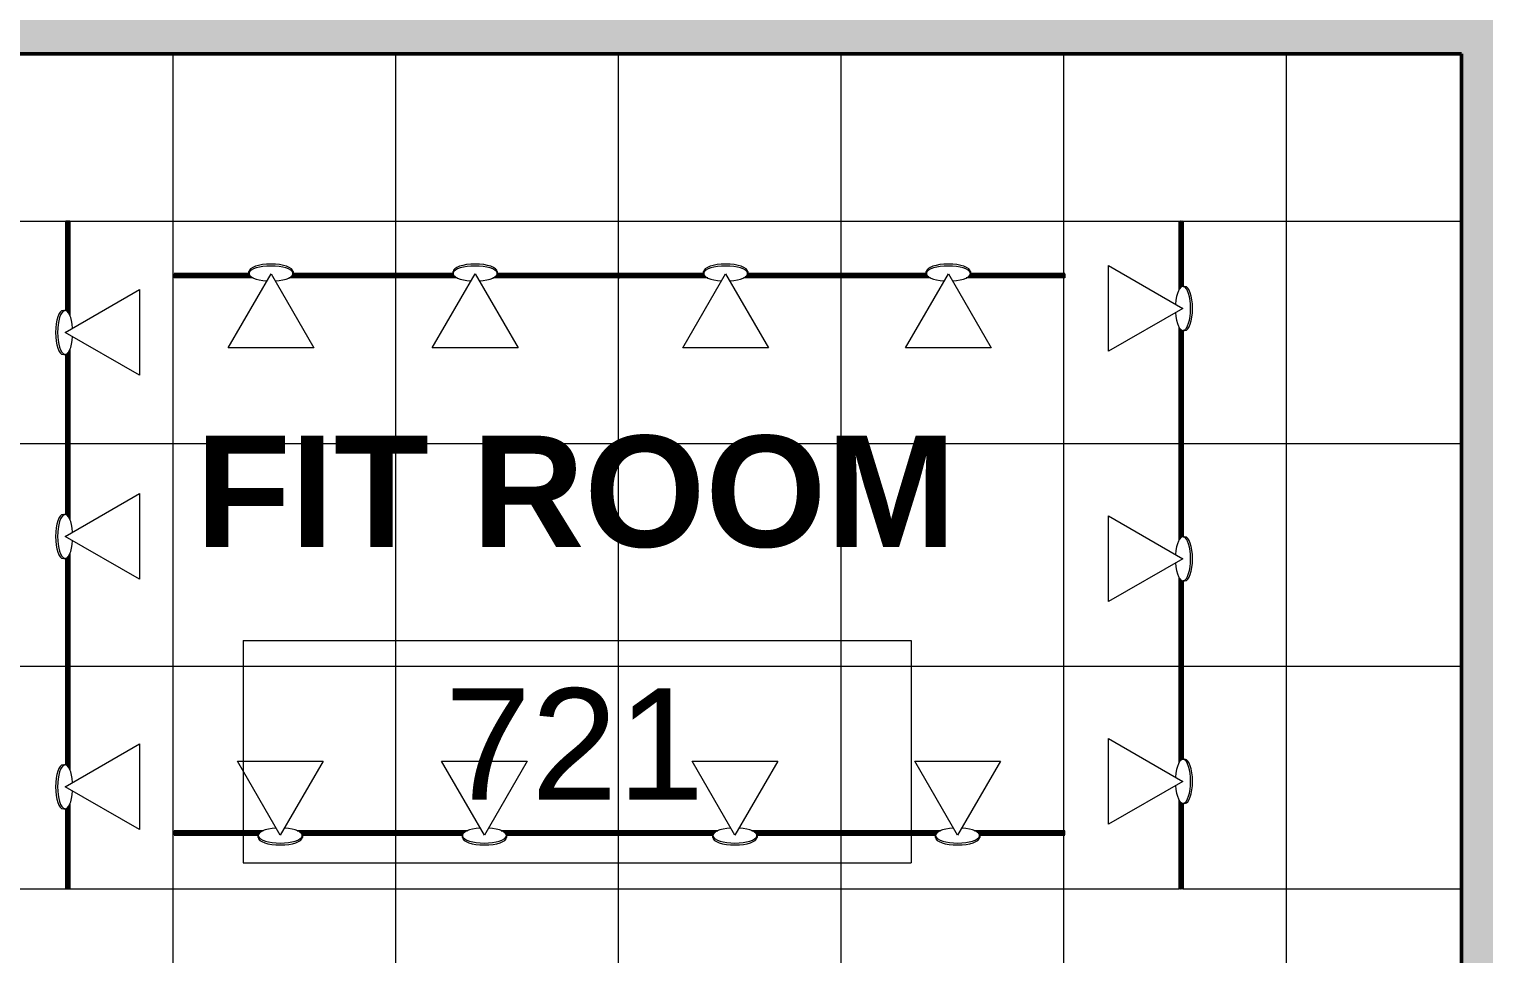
# Model space of a CAD drawing. Header units: inches. Extents: x -956 to 1409, y -1120 to 895.
# Drawn here: x -284.1 to -127.3, y 57.8 to 157.5 of the extents above; entities that cross this region are included whole.
import ezdxf

# ---------------------------------------------------------------- set-up
doc = ezdxf.new("R2010")
doc.units = ezdxf.units.IN
doc.header["$MEASUREMENT"] = 0
for name, color, linetype, lineweight in [('A-AREA-IDEN', 2, 'Continuous', 9), ('A-CLNG-PATT', 13, 'Continuous', 13), ('A-WALL-PATT', 111, 'Continuous', 13), ('E-LITE-EQPM', 33, 'Continuous', 9), ('I-WALL', 2, 'Continuous', 13)]:
    doc.layers.add(name, color=color, linetype=linetype, lineweight=lineweight)
doc.styles.add('Arial_2', font='arial.ttf', dxfattribs={"height": 12})
doc.styles.add('Arial_B', font='arialbd.ttf', dxfattribs={"height": 12})

# ---------------------------------------------------------------- blocks, each defined once
blk = doc.blocks.new('Lighting - Track - Flexible_Cooper_Halo_LF4_ LF8 - Lighting - Track - Flexible_Cooper_Halo_LF4-V2-7TH FLOOR TELECOM RCP')
at = {"layer": 'E-LITE-EQPM', "color": 9}
for p, q in [((-24, 0.23), (-24, 0.23)), ((-16.58, 0.23), (-24, 0.23)), ((-16.6, 0.22), (-24, 0.22)), ((-24, 0.22), (-24, -0.22)), ((-24, 0.22), (-24, 0.22)), ((-24, 0.08), (-24, 0.11)), ((-16.75, 0.11), (-24, 0.11)), ((-16.79, 0.08), (-24, 0.08)), ((-24, 0.03), (-16.85, 0.03)), ((10.42, 0.23), (-12.61, 0.23)), ((10.4, 0.22), (-12.59, 0.22)), ((10.25, 0.11), (-12.43, 0.11)), ((10.21, 0.08), (-12.4, 0.08)), ((-12.34, 0.03), (10.15, 0.03)), ((24, 0.23), (14.39, 0.23)), ((24, 0.22), (14.41, 0.22)), ((24, 0.11), (14.57, 0.11)), ((24, 0.08), (14.6, 0.08)), ((14.66, 0.03), (24, 0.03)), ((24, 0.23), (24, 0.23)), ((24, -0.22), (24, 0.22)), ((24, 0.22), (24, 0.22)), ((24, 0.11), (24, 0.08)), ((-16.9, -0.03), (-24, -0.03)), ((-24, -0.11), (-24, -0.08)), ((-16.92, -0.08), (-24, -0.08)), ((-24, -0.11), (-16.93, -0.11)), ((-24, -0.22), (-16.96, -0.22)), ((-24, -0.22), (-24, -0.22)), ((-24, -0.23), (-24, -0.23)), ((-16.96, -0.23), (-24, -0.23)), ((10.1, -0.03), (-12.29, -0.03)), ((10.08, -0.08), (-12.27, -0.08)), ((-12.26, -0.11), (10.07, -0.11)), ((-12.22, -0.22), (10.04, -0.22)), ((10.04, -0.23), (-12.22, -0.23)), ((24, -0.03), (14.71, -0.03)), ((24, -0.08), (14.73, -0.08)), ((14.74, -0.11), (24, -0.11)), ((14.78, -0.22), (24, -0.22)), ((24, -0.23), (14.78, -0.23)), ((24, -0.08), (24, -0.11)), ((24, -0.22), (24, -0.22)), ((24, -0.23), (24, -0.23))]:
    blk.add_line(p, q, dxfattribs=at)
blk = doc.blocks.new('Lighting - Track - Flexible_Cooper_Halo_LF4_ LF8 - Lighting - Track - Flexible_Cooper_Halo_LF2-3261430-7TH FLOOR TELECOM RCP')
at = {"layer": 'E-LITE-EQPM', "color": 9}
for p, q in [((-12, 0.23), (-12, 0.23)), ((-1.58, 0.23), (-12, 0.23)), ((-1.6, 0.22), (-12, 0.22)), ((-12, 0.22), (-12, -0.22)), ((-12, 0.22), (-12, 0.22)), ((-12, 0.08), (-12, 0.11)), ((-1.75, 0.11), (-12, 0.11)), ((-1.79, 0.08), (-12, 0.08)), ((-12, 0.03), (-1.85, 0.03)), ((12, 0.23), (2.39, 0.23)), ((12, 0.22), (2.41, 0.22)), ((12, 0.11), (2.57, 0.11)), ((12, 0.08), (2.6, 0.08)), ((2.66, 0.03), (12, 0.03)), ((12, 0.23), (12, 0.23)), ((12, -0.22), (12, 0.22)), ((12, 0.22), (12, 0.22)), ((12, 0.11), (12, 0.08)), ((-1.9, -0.03), (-12, -0.03)), ((-12, -0.11), (-12, -0.08)), ((-1.92, -0.08), (-12, -0.08)), ((-12, -0.11), (-1.93, -0.11)), ((-12, -0.22), (-1.96, -0.22)), ((-12, -0.22), (-12, -0.22)), ((-12, -0.23), (-12, -0.23)), ((-1.96, -0.23), (-12, -0.23)), ((12, -0.03), (2.71, -0.03)), ((12, -0.08), (2.73, -0.08)), ((2.74, -0.11), (12, -0.11)), ((2.78, -0.22), (12, -0.22)), ((12, -0.23), (2.78, -0.23)), ((12, -0.08), (12, -0.11)), ((12, -0.22), (12, -0.22)), ((12, -0.23), (12, -0.23))]:
    blk.add_line(p, q, dxfattribs=at)
blk = doc.blocks.new('Lighting - Track - Flexible_Cooper_Halo_LF4_ LF8 - Lighting - Track - Flexible_Cooper_Halo_LF2-3511984-7TH FLOOR TELECOM RCP')
at = {"layer": 'E-LITE-EQPM', "color": 9}
for p, q in [((-12, 0.23), (-12, 0.23)), ((-12, 0.23), (-2.35, 0.23)), ((-12, 0.22), (-2.35, 0.22)), ((-12, -0.22), (-12, 0.22)), ((-12, 0.22), (-12, 0.22)), ((-12, 0.08), (-12, 0.11)), ((-2.31, 0.11), (-12, 0.11)), ((-12, 0.08), (-2.3, 0.08)), ((-12, 0.03), (-2.24, 0.03)), ((2.24, 0.03), (12, 0.03)), ((2.3, 0.08), (12, 0.08)), ((12, 0.11), (2.31, 0.11)), ((2.35, 0.23), (12, 0.23)), ((2.35, 0.22), (12, 0.22)), ((12, 0.23), (12, 0.23)), ((12, 0.22), (12, -0.22)), ((12, 0.22), (12, 0.22)), ((12, 0.11), (12, 0.08)), ((-2.17, -0.03), (-12, -0.03)), ((-12, -0.11), (-12, -0.08)), ((-12, -0.08), (-2.11, -0.08)), ((-12, -0.11), (-2.06, -0.11)), ((-1.84, -0.22), (-12, -0.22)), ((-12, -0.22), (-12, -0.22)), ((-12, -0.23), (-12, -0.23)), ((-12, -0.23), (-1.83, -0.23)), ((1.83, -0.23), (12, -0.23)), ((12, -0.22), (1.84, -0.22)), ((2.07, -0.11), (12, -0.11)), ((2.11, -0.08), (12, -0.08)), ((12, -0.03), (2.17, -0.03)), ((12, -0.08), (12, -0.11)), ((12, -0.22), (12, -0.22)), ((12, -0.23), (12, -0.23))]:
    blk.add_line(p, q, dxfattribs=at)
blk = doc.blocks.new('Lighting - Track - Flexible_Cooper_Halo_LF4_ LF8 - Lighting - Track - Flexible_Cooper_Halo_LF4-V50-7TH FLOOR TELECOM RCP')
at = {"layer": 'E-LITE-EQPM', "color": 9}
for p, q in [((-24, 0.23), (-24, 0.23)), ((-24, 0.23), (-16.35, 0.23)), ((-24, 0.22), (-16.35, 0.22)), ((-24, -0.22), (-24, 0.22)), ((-24, 0.22), (-24, 0.22)), ((-24, 0.08), (-24, 0.11)), ((-16.31, 0.11), (-24, 0.11)), ((-24, 0.08), (-16.3, 0.08)), ((-24, 0.03), (-16.24, 0.03)), ((-11.76, 0.03), (10.76, 0.03)), ((-11.7, 0.08), (10.7, 0.08)), ((10.69, 0.11), (-11.69, 0.11)), ((-11.65, 0.23), (10.65, 0.23)), ((-11.65, 0.22), (10.65, 0.22)), ((15.24, 0.03), (24, 0.03)), ((15.3, 0.08), (24, 0.08)), ((24, 0.11), (15.31, 0.11)), ((15.35, 0.23), (24, 0.23)), ((15.35, 0.22), (24, 0.22)), ((24, 0.23), (24, 0.23)), ((24, 0.22), (24, -0.22)), ((24, 0.22), (24, 0.22)), ((24, 0.11), (24, 0.08)), ((-16.17, -0.03), (-24, -0.03)), ((-24, -0.11), (-24, -0.08)), ((-24, -0.08), (-16.11, -0.08)), ((-24, -0.11), (-16.06, -0.11)), ((-15.84, -0.22), (-24, -0.22)), ((-24, -0.22), (-24, -0.22)), ((-24, -0.23), (-24, -0.23)), ((-24, -0.23), (-15.83, -0.23)), ((-12.17, -0.23), (11.17, -0.23)), ((11.16, -0.22), (-12.16, -0.22)), ((-11.93, -0.11), (10.94, -0.11)), ((-11.89, -0.08), (10.86, -0.08)), ((10.83, -0.03), (-11.83, -0.03)), ((14.83, -0.23), (24, -0.23)), ((24, -0.22), (14.84, -0.22)), ((15.07, -0.11), (24, -0.11)), ((15.11, -0.08), (24, -0.08)), ((24, -0.03), (15.17, -0.03)), ((24, -0.08), (24, -0.11)), ((24, -0.22), (24, -0.22)), ((24, -0.23), (24, -0.23))]:
    blk.add_line(p, q, dxfattribs=at)
blk = doc.blocks.new('Lighting - Track Head - Spot - Lighting - Track Head - Spot-5499911-7TH FLOOR TELECOM RCP')
at = {"layer": 'E-LITE-EQPM', "color": 9}
for p, q in [((-8, 4.62), (0, 0)), ((-8, -4.62), (-8, 4.62)), ((0.02, 2.38), (0.23, 2.38)), ((0, 0), (-8, -4.62)), ((0.23, -2.38), (0.02, -2.38))]:
    blk.add_line(p, q, dxfattribs=at)
for centre, start_param, end_param in [((0.02, 0), 4.712389, 7.664978), ((0.23, 0), 4.712389, 6.283185), ((0.02, 0), 1.7598, 4.712389), ((0.23, 0), 3.141593, 4.712389)]:
    blk.add_ellipse(centre, major_axis=(0, 2.38), ratio=0.34202, start_param=start_param, end_param=end_param, dxfattribs=at)
blk = doc.blocks.new('Lighting - Track - Flexible_Cooper_Halo_LF4_ LF8 - Lighting - Track - Flexible_Cooper_Halo_LF4-V51-7TH FLOOR TELECOM RCP')
at = {"layer": 'E-LITE-EQPM', "color": 9}
for p, q in [((-24, 0.23), (-24, 0.23)), ((-15.47, 0.23), (-24, 0.23)), ((-15.49, 0.22), (-24, 0.22)), ((-24, 0.22), (-24, -0.22)), ((-24, 0.22), (-24, 0.22)), ((-24, 0.08), (-24, 0.11)), ((-15.67, 0.11), (-24, 0.11)), ((-15.71, 0.08), (-24, 0.08)), ((-24, 0.03), (-15.77, 0.03)), ((6.53, 0.23), (-11.64, 0.23)), ((6.51, 0.22), (-11.62, 0.22)), ((6.33, 0.11), (-11.43, 0.11)), ((6.29, 0.08), (-11.39, 0.08)), ((-11.33, 0.03), (6.23, 0.03)), ((24, 0.23), (10.36, 0.23)), ((24, 0.22), (10.38, 0.22)), ((24, 0.11), (10.57, 0.11)), ((24, 0.08), (10.61, 0.08)), ((10.67, 0.03), (24, 0.03)), ((24, 0.23), (24, 0.23)), ((24, -0.22), (24, 0.22)), ((24, 0.22), (24, 0.22)), ((24, 0.11), (24, 0.08)), ((-15.84, -0.03), (-24, -0.03)), ((-24, -0.11), (-24, -0.08)), ((-15.86, -0.08), (-24, -0.08)), ((-24, -0.11), (-15.88, -0.11)), ((-24, -0.22), (-15.92, -0.22)), ((-24, -0.22), (-24, -0.22)), ((-24, -0.23), (-24, -0.23)), ((-15.92, -0.23), (-24, -0.23)), ((6.16, -0.03), (-11.26, -0.03)), ((6.14, -0.08), (-11.24, -0.08)), ((-11.23, -0.11), (6.12, -0.11)), ((-11.19, -0.22), (6.08, -0.22)), ((6.08, -0.23), (-11.19, -0.23)), ((24, -0.03), (10.74, -0.03)), ((24, -0.08), (10.76, -0.08)), ((10.77, -0.11), (24, -0.11)), ((10.81, -0.22), (24, -0.22)), ((24, -0.23), (10.81, -0.23)), ((24, -0.08), (24, -0.11)), ((24, -0.22), (24, -0.22)), ((24, -0.23), (24, -0.23))]:
    blk.add_line(p, q, dxfattribs=at)
blk = doc.blocks.new('Lighting - Track - Flexible_Cooper_Halo_LF4_ LF8 - Lighting - Track - Flexible_Cooper_Halo_LF4-V52-7TH FLOOR TELECOM RCP')
at = {"layer": 'E-LITE-EQPM', "color": 9}
for p, q in [((-24, 0.23), (-24, 0.23)), ((-14.47, 0.23), (-24, 0.23)), ((-23.96, 0.23), (-24, 0.23)), ((-23.96, 0.23), (-24, 0.23)), ((-14.49, 0.22), (-24, 0.22)), ((-24, 0.22), (-24, -0.22)), ((-24, 0.22), (-24, 0.22)), ((-24, 0.22), (-23.96, 0.22)), ((-23.96, 0.22), (-24, 0.22)), ((-23.96, 0.22), (-24, 0.22)), ((-24, 0.08), (-24, 0.11)), ((-14.67, 0.11), (-24, 0.11)), ((-14.71, 0.08), (-24, 0.08)), ((-24, 0.03), (-14.77, 0.03)), ((9.53, 0.23), (-10.64, 0.23)), ((9.51, 0.22), (-10.62, 0.22)), ((9.33, 0.11), (-10.43, 0.11)), ((9.29, 0.08), (-10.39, 0.08)), ((-10.33, 0.03), (9.23, 0.03)), ((24, 0.23), (13.36, 0.23)), ((24, 0.22), (13.38, 0.22)), ((24, 0.11), (13.57, 0.11)), ((24, 0.08), (13.61, 0.08)), ((13.67, 0.03), (24, 0.03)), ((24, 0.23), (24, 0.23)), ((24, -0.22), (24, 0.22)), ((24, 0.22), (24, 0.22)), ((24, 0.11), (24, 0.08)), ((-14.84, -0.03), (-24, -0.03)), ((-24, -0.11), (-24, -0.08)), ((-14.86, -0.08), (-24, -0.08)), ((-24, -0.11), (-14.88, -0.11)), ((-24, -0.22), (-14.92, -0.22)), ((-24, -0.22), (-24, -0.22)), ((-24, -0.22), (-23.96, -0.22)), ((-23.96, -0.22), (-24, -0.22)), ((-24, -0.23), (-24, -0.23)), ((-23.96, -0.23), (-24, -0.23)), ((-23.96, -0.23), (-24, -0.23)), ((-14.92, -0.23), (-24, -0.23)), ((9.16, -0.03), (-10.26, -0.03)), ((9.14, -0.08), (-10.24, -0.08)), ((-10.23, -0.11), (9.12, -0.11)), ((-10.19, -0.22), (9.08, -0.22)), ((9.08, -0.23), (-10.19, -0.23)), ((24, -0.03), (13.74, -0.03)), ((24, -0.08), (13.76, -0.08)), ((13.77, -0.11), (24, -0.11)), ((13.81, -0.22), (24, -0.22)), ((24, -0.23), (13.81, -0.23)), ((24, -0.08), (24, -0.11)), ((24, -0.22), (24, -0.22)), ((24, -0.23), (24, -0.23))]:
    blk.add_line(p, q, dxfattribs=at)
blk = doc.blocks.new('Lighting - Track - Flexible_Cooper_Halo_LF4_ LF8 - Lighting - Track - Flexible_Cooper_Halo_LF4-V53-7TH FLOOR TELECOM RCP')
at = {"layer": 'E-LITE-EQPM', "color": 9}
for p, q in [((-24, 0.23), (-24, 0.23)), ((-24, 0.23), (-14.91, 0.23)), ((-24, 0.22), (-14.91, 0.22)), ((-24, -0.22), (-24, 0.22)), ((-24, 0.22), (-24, 0.22)), ((-24, 0.08), (-24, 0.11)), ((-14.87, 0.11), (-24, 0.11)), ((-24, 0.08), (-14.85, 0.08)), ((-24, 0.03), (-14.8, 0.03)), ((-10.32, 0.03), (7.2, 0.03)), ((-10.26, 0.08), (7.15, 0.08)), ((7.13, 0.11), (-10.25, 0.11)), ((-10.21, 0.22), (7.09, 0.22)), ((-10.2, 0.23), (7.09, 0.23)), ((11.68, 0.03), (24, 0.03)), ((11.74, 0.08), (24, 0.08)), ((24, 0.11), (11.75, 0.11)), ((11.79, 0.22), (24, 0.22)), ((11.8, 0.23), (24, 0.23)), ((24, 0.23), (24, 0.23)), ((24, 0.22), (24, -0.22)), ((24, 0.22), (24, 0.22)), ((24, 0.11), (24, 0.08)), ((-14.73, -0.03), (-24, -0.03)), ((-24, -0.11), (-24, -0.08)), ((-24, -0.08), (-14.67, -0.08)), ((-24, -0.11), (-14.61, -0.11)), ((-14.4, -0.22), (-24, -0.22)), ((-24, -0.22), (-24, -0.22)), ((-24, -0.23), (-24, -0.23)), ((-24, -0.23), (-14.38, -0.23)), ((-10.73, -0.23), (7.62, -0.23)), ((7.6, -0.22), (-10.72, -0.22)), ((-10.49, -0.11), (7.39, -0.11)), ((-10.45, -0.08), (7.33, -0.08)), ((7.27, -0.03), (-10.39, -0.03)), ((11.27, -0.23), (24, -0.23)), ((24, -0.22), (11.28, -0.22)), ((11.51, -0.11), (24, -0.11)), ((11.55, -0.08), (24, -0.08)), ((24, -0.03), (11.61, -0.03)), ((24, -0.08), (24, -0.11)), ((24, -0.22), (24, -0.22)), ((24, -0.23), (24, -0.23))]:
    blk.add_line(p, q, dxfattribs=at)
blk = doc.blocks.new('Lighting - Track - Flexible_Cooper_Halo_LF4_ LF8 - Lighting - Track - Flexible_Cooper_Halo_LF4-V54-7TH FLOOR TELECOM RCP')
at = {"layer": 'E-LITE-EQPM', "color": 9}
for p, q in [((-24, 0.23), (-24, 0.23)), ((-24, 0.23), (-23.96, 0.23)), ((-24, 0.23), (-23.96, 0.23)), ((-24, 0.23), (-13.91, 0.23)), ((-24, 0.22), (-13.91, 0.22)), ((-24, -0.22), (-24, 0.22)), ((-24, 0.22), (-24, 0.22)), ((-23.96, 0.22), (-24, 0.22)), ((-24, 0.22), (-23.96, 0.22)), ((-24, 0.08), (-24, 0.11)), ((-13.87, 0.11), (-24, 0.11)), ((-24, 0.08), (-13.85, 0.08)), ((-24, 0.03), (-13.8, 0.03)), ((-9.32, 0.03), (10.2, 0.03)), ((-9.26, 0.08), (10.15, 0.08)), ((10.13, 0.11), (-9.25, 0.11)), ((-9.21, 0.22), (10.09, 0.22)), ((-9.2, 0.23), (10.09, 0.23)), ((14.68, 0.03), (24, 0.03)), ((14.74, 0.08), (24, 0.08)), ((24, 0.11), (14.75, 0.11)), ((14.79, 0.22), (24, 0.22)), ((14.8, 0.23), (24, 0.23)), ((24, 0.23), (24, 0.23)), ((24, 0.22), (24, -0.22)), ((24, 0.22), (24, 0.22)), ((24, 0.11), (24, 0.08)), ((-13.73, -0.03), (-24, -0.03)), ((-24, -0.11), (-24, -0.08)), ((-24, -0.08), (-13.67, -0.08)), ((-24, -0.11), (-13.61, -0.11)), ((-13.4, -0.22), (-24, -0.22)), ((-24, -0.22), (-24, -0.22)), ((-23.96, -0.22), (-24, -0.22)), ((-24, -0.22), (-23.96, -0.22)), ((-24, -0.22), (-23.96, -0.22)), ((-24, -0.23), (-24, -0.23)), ((-24, -0.23), (-13.38, -0.23)), ((-24, -0.23), (-23.96, -0.23)), ((-24, -0.23), (-23.96, -0.23)), ((-9.73, -0.23), (10.62, -0.23)), ((10.6, -0.22), (-9.72, -0.22)), ((-9.49, -0.11), (10.39, -0.11)), ((-9.45, -0.08), (10.33, -0.08)), ((10.27, -0.03), (-9.39, -0.03)), ((14.27, -0.23), (24, -0.23)), ((24, -0.22), (14.28, -0.22)), ((14.51, -0.11), (24, -0.11)), ((14.55, -0.08), (24, -0.08)), ((24, -0.03), (14.61, -0.03)), ((24, -0.08), (24, -0.11)), ((24, -0.22), (24, -0.22)), ((24, -0.23), (24, -0.23))]:
    blk.add_line(p, q, dxfattribs=at)
blk = doc.blocks.new('18433_1 - AEO NY - CENTRAL_rvt-1-7TH FLOOR TELECOM RCP')
at = {"layer": 'A-CLNG-PATT'}
h = blk.add_hatch(dxfattribs=at)
h.set_pattern_fill('FP_21', color=253, style=0, pattern_type=2)
h.set_pattern_definition([(0, (427.4, 736.787), (0, -24), []), (270, (427.4, 736.787), (-24, -1e-15), [])])
h.paths.add_polyline_path([(-137.71, 17.26), (-129.71, 17.26), (-129.71, 154.82), (-304.13, 154.82), (-301.6, 154.57), (-299.16, 153.83), (-296.91, 152.63), (-294.94, 151.01), (-293.25, 148.9), (-292.06, 146.6), (-291.37, 144.26), (-291.13, 141.82), (-291.13, 113.82), (-291.38, 111.28), (-292.12, 108.84), (-293.32, 106.6), (-294.94, 104.63), (-297.05, 102.93), (-299.35, 101.75), (-301.73, 101.05), (-304.13, 100.82), (-320.13, 100.82), (-322.67, 101.07), (-325.11, 101.81), (-327.35, 103.01), (-329.32, 104.63), (-331.02, 106.73), (-332.2, 109.03), (-332.89, 111.38), (-333.08, 113.32), (-333.88, 113.32), (-333.88, 113.44), (-333.1, 113.44), (-333.13, 113.82), (-333.13, 115.19), (-333.88, 115.19), (-334.54, 115.41), (-334.95, 116.01), (-334.95, 116.67), (-334.54, 117.23), (-333.88, 117.44), (-333.13, 117.44), (-333.16, 119.19), (-333.88, 119.19), (-334.54, 119.41), (-334.95, 119.97), (-334.95, 120.67), (-334.54, 121.23), (-333.88, 121.44), (-333.13, 121.44), (-333.13, 123.19), (-333.88, 123.19), (-334.54, 123.41), (-334.95, 124.01), (-334.95, 124.67), (-334.54, 125.23), (-333.88, 125.44), (-333.13, 125.44), (-333.13, 137.82), (-331.13, 137.82), (-331.13, 125.44), (-329.88, 125.44), (-329.88, 125.32), (-331.13, 125.32), (-331.13, 123.32), (-329.88, 123.32), (-329.29, 123.13), (-328.93, 122.59), (-328.93, 122.01), (-329.29, 121.51), (-329.88, 121.32), (-331.13, 121.3), (-331.13, 119.32), (-329.88, 119.32), (-329.29, 119.13), (-328.93, 118.59), (-328.93, 118.01), (-329.29, 117.51), (-329.88, 117.32), (-331.13, 117.32), (-331.13, 115.32), (-329.88, 115.32), (-329.29, 115.13), (-328.93, 114.59), (-328.93, 114.01), (-329.29, 113.51), (-329.88, 113.32), (-331.08, 113.32), (-330.89, 111.57), (-330.19, 109.42), (-329.16, 107.57), (-327.91, 106.04), (-326.24, 104.67), (-324.34, 103.66), (-322.06, 103.01), (-320.13, 102.82), (-304.13, 102.82), (-301.89, 103.06), (-299.73, 103.76), (-297.86, 104.8), (-296.35, 106.04), (-294.99, 107.71), (-293.97, 109.61), (-293.34, 111.67), (-293.13, 113.82), (-293.13, 141.82), (-293.37, 144.06), (-294.07, 146.22), (-295.1, 148.07), (-296.35, 149.6), (-298.02, 150.96), (-299.92, 151.98), (-301.99, 152.61), (-304.13, 152.82), (-316.13, 152.82), (-316.13, 154.82), (-335.1, 154.82), (-335.1, 46.88), (-181.71, 46.88), (-181.71, 17.26), (-179.78, 17.26)], flags=0)
h.paths.add_polyline_path([(-159.98, 64.79), (-160.17, 64.79), (-160.17, 74.4), (-160.31, 74.7), (-160.44, 75.19), (-160.55, 75.93), (-167.76, 71.76), (-167.76, 81), (-160.53, 76.82), (-160.52, 77), (-160.34, 77.93), (-160.31, 78.06), (-160.17, 78.4), (-160.17, 98.4), (-160.31, 98.7), (-160.44, 99.19), (-160.55, 99.93), (-167.76, 95.76), (-167.76, 105), (-160.53, 100.82), (-160.52, 101), (-160.44, 101.57), (-160.31, 102.06), (-160.17, 102.4), (-160.17, 125.4), (-160.31, 125.7), (-160.44, 126.19), (-160.55, 126.93), (-167.76, 122.76), (-167.76, 132), (-160.53, 127.82), (-160.52, 128), (-160.44, 128.57), (-160.31, 129.06), (-160.17, 129.4), (-160.16, 136.79), (-159.72, 136.79), (-159.72, 129.76), (-159.42, 129.72), (-159.32, 129.67), (-159.12, 129.44), (-158.92, 128.94), (-158.82, 128.57), (-158.73, 127.68), (-158.73, 127.08), (-158.74, 126.77), (-158.82, 126.19), (-159.03, 125.53), (-159.16, 125.28), (-159.33, 125.08), (-159.53, 125.01), (-159.72, 125.01), (-159.72, 102.76), (-159.42, 102.72), (-159.32, 102.67), (-159.12, 102.44), (-158.92, 101.94), (-158.82, 101.57), (-158.73, 100.68), (-158.73, 100.08), (-158.74, 99.77), (-158.82, 99.19), (-159.03, 98.53), (-159.16, 98.28), (-159.33, 98.08), (-159.53, 98.01), (-159.72, 98.01), (-159.72, 78.76), (-159.42, 78.72), (-159.32, 78.67), (-159.12, 78.44), (-158.92, 77.94), (-158.82, 77.57), (-158.73, 76.68), (-158.73, 76.08), (-158.74, 75.77), (-158.82, 75.19), (-159.03, 74.53), (-159.16, 74.28), (-159.33, 74.08), (-159.53, 74.01), (-159.72, 74.01), (-159.73, 64.79), (-159.97, 64.79)], flags=0)
h.paths.add_polyline_path([(-279.77, 64.79), (-280.17, 64.79), (-280.2, 73.42), (-280.23, 73.41), (-280.54, 73.45), (-280.65, 73.49), (-280.84, 73.73), (-281.04, 74.22), (-281.14, 74.6), (-281.23, 75.48), (-281.23, 76.09), (-281.22, 76.4), (-281.14, 76.97), (-280.93, 77.64), (-280.77, 77.93), (-280.63, 78.09), (-280.44, 78.16), (-280.17, 78.16), (-280.2, 100.42), (-280.23, 100.41), (-280.54, 100.45), (-280.65, 100.49), (-280.84, 100.73), (-281.01, 101.11), (-281.14, 101.6), (-281.22, 102.17), (-281.23, 103.09), (-281.22, 103.4), (-281.14, 103.97), (-280.93, 104.64), (-280.8, 104.89), (-280.63, 105.09), (-280.44, 105.16), (-280.17, 105.16), (-280.2, 122.42), (-280.23, 122.41), (-280.54, 122.45), (-280.65, 122.49), (-280.84, 122.73), (-281.04, 123.22), (-281.14, 123.6), (-281.23, 124.48), (-281.23, 125.09), (-281.22, 125.4), (-281.14, 125.97), (-280.93, 126.64), (-280.8, 126.89), (-280.63, 127.09), (-280.44, 127.16), (-280.17, 127.16), (-280.16, 136.79), (-279.72, 136.79), (-279.72, 126.61), (-279.65, 126.47), (-279.52, 125.97), (-279.42, 125.24), (-272.2, 129.41), (-272.2, 120.17), (-279.44, 124.34), (-279.44, 124.17), (-279.52, 123.6), (-279.72, 122.86), (-279.72, 104.61), (-279.65, 104.47), (-279.51, 103.9), (-279.42, 103.24), (-272.2, 107.41), (-272.2, 98.17), (-279.44, 102.34), (-279.44, 102.17), (-279.52, 101.6), (-279.72, 100.86), (-279.72, 77.61), (-279.65, 77.47), (-279.52, 76.97), (-279.42, 76.24), (-272.2, 80.41), (-272.2, 71.17), (-279.44, 75.34), (-279.44, 75.17), (-279.52, 74.6), (-279.72, 73.86), (-279.73, 64.79), (-279.77, 64.79)], flags=0)
h.paths.add_polyline_path([(-257.03, 69.51), (-257.65, 69.54), (-258.22, 69.62), (-258.89, 69.83), (-259.14, 69.96), (-259.33, 70.13), (-259.41, 70.33), (-259.41, 70.59), (-268.48, 70.6), (-268.48, 71.05), (-258.85, 71.05), (-258.71, 71.11), (-258.22, 71.24), (-257.49, 71.35), (-261.65, 78.56), (-252.41, 78.56), (-256.59, 71.33), (-256.42, 71.32), (-255.85, 71.24), (-255.1, 71.05), (-236.85, 71.05), (-236.71, 71.11), (-236.22, 71.24), (-235.49, 71.35), (-239.65, 78.56), (-230.41, 78.56), (-234.59, 71.33), (-234.42, 71.32), (-233.85, 71.24), (-233.1, 71.05), (-209.85, 71.05), (-209.71, 71.11), (-209.22, 71.24), (-208.49, 71.35), (-212.65, 78.56), (-203.41, 78.56), (-207.59, 71.33), (-207.42, 71.32), (-206.85, 71.24), (-206.1, 71.05), (-185.85, 71.05), (-185.71, 71.11), (-185.22, 71.24), (-184.49, 71.35), (-188.65, 78.56), (-179.41, 78.56), (-183.59, 71.33), (-183.42, 71.32), (-182.85, 71.24), (-182.1, 71.05), (-172.48, 71.04), (-172.48, 70.59), (-181.67, 70.56), (-181.66, 70.53), (-181.7, 70.22), (-181.74, 70.12), (-181.98, 69.92), (-182.47, 69.72), (-182.85, 69.62), (-183.73, 69.53), (-184.34, 69.53), (-184.65, 69.54), (-185.22, 69.62), (-185.89, 69.83), (-186.14, 69.96), (-186.33, 70.13), (-186.41, 70.33), (-186.41, 70.59), (-205.67, 70.56), (-205.66, 70.53), (-205.7, 70.22), (-205.74, 70.12), (-205.98, 69.92), (-206.47, 69.72), (-206.85, 69.62), (-207.73, 69.53), (-208.34, 69.53), (-208.65, 69.54), (-209.22, 69.62), (-209.89, 69.83), (-210.14, 69.96), (-210.33, 70.13), (-210.41, 70.33), (-210.41, 70.59), (-232.67, 70.56), (-232.66, 70.53), (-232.7, 70.22), (-232.74, 70.12), (-232.98, 69.92), (-233.47, 69.72), (-233.85, 69.62), (-234.73, 69.53), (-235.34, 69.53), (-235.65, 69.54), (-236.22, 69.62), (-236.89, 69.83), (-237.14, 69.96), (-237.33, 70.13), (-237.41, 70.33), (-237.41, 70.59), (-254.67, 70.56), (-254.66, 70.53), (-254.7, 70.22), (-254.74, 70.12), (-254.98, 69.92), (-255.47, 69.72), (-255.85, 69.62), (-256.73, 69.53)], flags=0)
h.paths.add_polyline_path([(-331.1, 113.44), (-329.88, 113.44), (-329.37, 113.61), (-329.05, 114.05), (-329.08, 114.63), (-329.37, 115.03), (-329.88, 115.19), (-331.13, 115.19), (-331.13, 113.82)], flags=0)
h.paths.add_polyline_path([(-333.59, 115.32), (-333.13, 115.32), (-333.13, 117.32), (-333.88, 117.32), (-334.47, 117.13), (-334.83, 116.63), (-334.81, 115.97), (-334.47, 115.51), (-333.88, 115.32)], flags=0)
h.paths.add_polyline_path([(-331.13, 117.44), (-329.88, 117.44), (-329.37, 117.61), (-329.05, 118.05), (-329.08, 118.63), (-329.37, 119.03), (-329.88, 119.19), (-331.13, 119.19)], flags=0)
h.paths.add_polyline_path([(-333.88, 119.32), (-333.13, 119.32), (-333.13, 121.32), (-333.88, 121.32), (-334.47, 121.13), (-334.83, 120.63), (-334.81, 119.97), (-334.47, 119.51)], flags=0)
h.paths.add_polyline_path([(-331.13, 121.44), (-329.88, 121.44), (-329.37, 121.61), (-329.05, 122.05), (-329.08, 122.63), (-329.37, 123.03), (-329.88, 123.19), (-331.13, 123.19), (-331.13, 121.51)], flags=0)
h.paths.add_polyline_path([(-325.2, 121.79), (-325.98, 121.89), (-326.7, 122.19), (-327.32, 122.67), (-327.8, 123.29), (-328.1, 124.01), (-328.2, 124.79), (-328.1, 125.56), (-327.8, 126.29), (-327.32, 126.91), (-326.7, 127.39), (-325.98, 127.68), (-325.2, 127.79), (-324.42, 127.68), (-323.7, 127.39), (-323.08, 126.91), (-322.6, 126.29), (-322.3, 125.56), (-322.2, 124.79), (-322.3, 124.01), (-322.6, 123.29), (-323.08, 122.67), (-323.7, 122.19), (-324.42, 121.89)], flags=0)
h.paths.add_polyline_path([(-261.08, 123.12), (-262.65, 123.12), (-258.47, 130.35), (-258.64, 130.36), (-259.22, 130.44), (-260.1, 130.68), (-268.48, 130.68), (-268.48, 131.13), (-260.4, 131.15), (-260.36, 131.46), (-260.32, 131.56), (-260.09, 131.76), (-259.59, 131.96), (-259.22, 132.06), (-258.33, 132.15), (-257.73, 132.15), (-257.41, 132.14), (-256.84, 132.06), (-256.17, 131.85), (-255.92, 131.72), (-255.73, 131.55), (-255.65, 131.35), (-255.65, 131.13), (-238.4, 131.15), (-238.36, 131.46), (-238.32, 131.56), (-238.09, 131.76), (-237.59, 131.96), (-237.22, 132.06), (-236.33, 132.15), (-235.73, 132.15), (-235.41, 132.14), (-234.84, 132.06), (-234.17, 131.85), (-233.92, 131.72), (-233.73, 131.55), (-233.65, 131.35), (-233.65, 131.13), (-211.4, 131.15), (-211.36, 131.46), (-211.32, 131.56), (-211.09, 131.76), (-210.71, 131.93), (-210.22, 132.06), (-209.33, 132.15), (-208.73, 132.15), (-208.41, 132.14), (-207.84, 132.06), (-207.17, 131.85), (-206.92, 131.72), (-206.73, 131.55), (-206.65, 131.35), (-206.65, 131.13), (-187.4, 131.15), (-187.36, 131.46), (-187.32, 131.56), (-187.09, 131.76), (-186.59, 131.96), (-186.22, 132.06), (-185.33, 132.15), (-184.73, 132.15), (-184.41, 132.14), (-183.84, 132.06), (-183.17, 131.85), (-182.92, 131.72), (-182.73, 131.55), (-182.65, 131.35), (-182.65, 131.13), (-172.48, 131.12), (-172.48, 130.68), (-183.12, 130.68), (-183.35, 130.57), (-183.84, 130.44), (-184.57, 130.33), (-180.41, 123.12), (-189.65, 123.12), (-185.47, 130.35), (-185.64, 130.36), (-186.22, 130.44), (-187.1, 130.68), (-207.12, 130.68), (-207.35, 130.57), (-207.84, 130.44), (-208.57, 130.33), (-204.41, 123.12), (-213.65, 123.12), (-209.47, 130.35), (-209.64, 130.36), (-210.27, 130.46), (-211.1, 130.68), (-234.12, 130.68), (-234.35, 130.57), (-234.84, 130.44), (-235.57, 130.33), (-231.41, 123.12), (-240.65, 123.12), (-236.47, 130.35), (-236.64, 130.36), (-237.22, 130.44), (-238.1, 130.68), (-256.12, 130.68), (-256.35, 130.57), (-256.84, 130.44), (-257.57, 130.33), (-253.41, 123.12)], flags=0)
h.paths.add_polyline_path([(-333.88, 123.32), (-333.13, 123.32), (-333.13, 125.32), (-333.88, 125.32), (-334.47, 125.13), (-334.83, 124.63), (-334.81, 123.97), (-334.47, 123.51), (-334.16, 123.41)], flags=0)
h.paths.add_polyline_path([(-271.25, 131), (-271.25, 131), (-268.48, 131)], flags=0)
at = {"layer": 'A-WALL-PATT'}
for points in [[(-129.71, 11.88), (-124.33, 11.88), (-124.33, 536.38), (-129.71, 536.38), (-129.71, 17.26)], [(-129.71, 154.82), (-129.71, 160.19), (-335.1, 160.19), (-335.1, 154.82), (-139.13, 154.82)]]:
    blk.add_hatch(color=253, dxfattribs=at).paths.add_polyline_path(points, flags=0)
at = {"layer": 'I-WALL', "color": 133, "lineweight": 50}
for p, q in [((-129.71, 154.82), (-335.1, 154.82)), ((-129.71, 17.26), (-129.71, 154.82))]:
    blk.add_line(p, q, dxfattribs=at)
at = {"color": 9, "lineweight": 9, "extrusion": (0, 0, -1)}
for name, p, rotation in [('Lighting - Track - Flexible_Cooper_Halo_LF4_ LF8 - Lighting - Track - Flexible_Cooper_Halo_LF2-3511984-7TH FLOOR TELECOM RCP', (279.94, 124.79), 270.0000000000012), ('Lighting - Track - Flexible_Cooper_Halo_LF4_ LF8 - Lighting - Track - Flexible_Cooper_Halo_LF4-V2-7TH FLOOR TELECOM RCP', (159.94, 112.79), 269.9999999999988), ('Lighting - Track - Flexible_Cooper_Halo_LF4_ LF8 - Lighting - Track - Flexible_Cooper_Halo_LF4-V51-7TH FLOOR TELECOM RCP', (244.48, 130.9), 180), ('Lighting - Track - Flexible_Cooper_Halo_LF4_ LF8 - Lighting - Track - Flexible_Cooper_Halo_LF4-V52-7TH FLOOR TELECOM RCP', (196.48, 130.9), 180), ('Lighting - Track - Flexible_Cooper_Halo_LF4_ LF8 - Lighting - Track - Flexible_Cooper_Halo_LF4-V50-7TH FLOOR TELECOM RCP', (279.94, 88.79), 270.0000000000012), ('Lighting - Track - Flexible_Cooper_Halo_LF4_ LF8 - Lighting - Track - Flexible_Cooper_Halo_LF2-3261430-7TH FLOOR TELECOM RCP', (159.94, 76.79), 269.9999999999988), ('Lighting - Track - Flexible_Cooper_Halo_LF4_ LF8 - Lighting - Track - Flexible_Cooper_Halo_LF4-V53-7TH FLOOR TELECOM RCP', (244.48, 70.82), 180), ('Lighting - Track - Flexible_Cooper_Halo_LF4_ LF8 - Lighting - Track - Flexible_Cooper_Halo_LF4-V54-7TH FLOOR TELECOM RCP', (196.48, 70.82), 180)]:
    blk.add_blockref(name, p, dxfattribs=dict(at, rotation=rotation))
at = {"color": 9, "lineweight": 9}
for p, rotation in [((-258.03, 131.12), 90.00000000000087), ((-236.03, 131.12), 90.00000000000087), ((-209.03, 131.12), 90.00000000000087), ((-185.03, 131.12), 90.00000000000087), ((-280.2, 124.79), 180), ((-280.2, 102.79), 180), ((-280.2, 75.79), 180), ((-257.03, 70.56), 270.0000000000014), ((-235.03, 70.56), 270.0000000000014), ((-208.03, 70.56), 270.0000000000014), ((-184.03, 70.56), 270.0000000000014)]:
    blk.add_blockref('Lighting - Track Head - Spot - Lighting - Track Head - Spot-5499911-7TH FLOOR TELECOM RCP', p, dxfattribs=dict(at, rotation=rotation))
for p in [(-159.76, 127.38), (-159.76, 100.38), (-159.76, 76.38)]:
    blk.add_blockref('Lighting - Track Head - Spot - Lighting - Track Head - Spot-5499911-7TH FLOOR TELECOM RCP', p, dxfattribs=at)
blk = doc.blocks.new('Room Tag - Room Tag-84095-7TH FLOOR TELECOM RCP')
at = {"layer": 'A-AREA-IDEN'}
for p, q in [((-0.375, -0.0625), (-0.375, -0.3125)), ((-0.375, -0.0625), (0.375, -0.0625)), ((0.375, -0.0625), (0.375, -0.3125)), ((-0.375, -0.3125), (0.375, -0.3125))]:
    blk.add_line(p, q, dxfattribs=at)

msp = doc.modelspace()

# ---------------------------------------------------------------- block references
at = {"lineweight": 5}
msp.add_blockref('18433_1 - AEO NY - CENTRAL_rvt-1-7TH FLOOR TELECOM RCP', (0, 0), dxfattribs=at)
at = {"layer": 'A-AREA-IDEN', "xscale": 95.99999999999994, "yscale": 95.99999999999994, "zscale": 95.99999999999994}
msp.add_blockref('Room Tag - Room Tag-84095-7TH FLOOR TELECOM RCP', (-225.04, 97.58), dxfattribs=at)

# ---------------------------------------------------------------- texts
at = {"layer": 'A-AREA-IDEN', "char_height": 12, "attachment_point": 1}
for s, insert, width, style in [('FIT ROOM', (-266.15, 113.66), 99.384, 'Arial_B'), ('721', (-239.32, 86.41), 33.633, 'Arial_2')]:
    msp.add_mtext(s, dxfattribs=dict(at, insert=insert, width=width, style=style))

doc.saveas('drawing.dxf')
